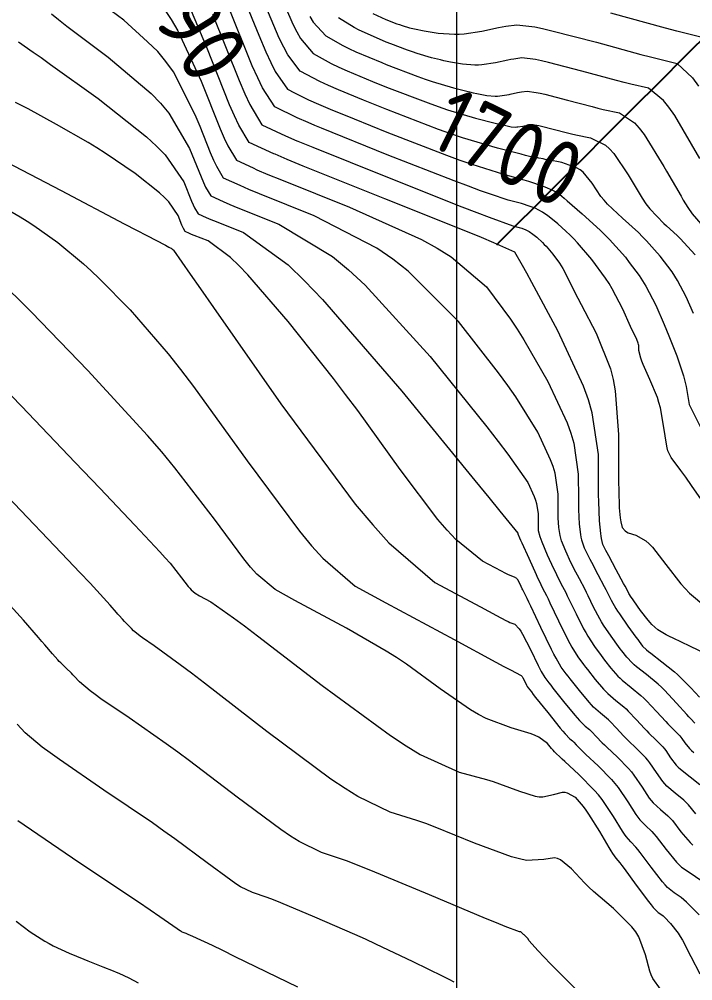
# Model space of a CAD drawing. Header units: millimetres. Extents: x 837475 to 838477, y 1189012 to 1191015.
# Drawn here: x 837851.1 to 837890.2, y 1189097.6 to 1189153.4 of the extents above; entities that cross this region are included whole.
import ezdxf

# ---------------------------------------------------------------- set-up
doc = ezdxf.new("R2010")
doc.units = ezdxf.units.MM
doc.header["$LTSCALE"] = 0.3
doc.layers.add('COORD', color=253, linetype='Continuous', lineweight=20)
for name, color, linetype, lineweight, true_color in [('COTAS 10', 7, 'Continuous', 9, 0x6e3e2d), ('COTAS INT', 7, 'Continuous', 5, 0x9fa19f), ('Escorrentias', 7, 'Continuous', 25, 0x00a8ad)]:
    doc.layers.add(name, color=color, linetype=linetype, lineweight=lineweight, true_color=true_color)
doc.styles.get("Standard").update_dxf_attribs({"font": 'isocp2.shx', "bigfont": '@extfont2.shx'})

msp = doc.modelspace()

# ---------------------------------------------------------------- linework, layer by layer
at = {"layer": 'COORD'}
msp.add_line((837876.514, 1189013.872), (837876.514, 1191013.872), dxfattribs=at)
at = {"layer": 'COTAS 10'}
for points in [[(837891.109, 1189116.468), (837890.03, 1189116.997), (837889.052, 1189117.455), (837888.838, 1189117.562), (837888.649, 1189117.66), (837888.172, 1189117.943), (837887.825, 1189118.254), (837887.718, 1189118.37), (837887.607, 1189118.498), (837887.163, 1189119.069), (837886.77, 1189119.618), (837886.69, 1189119.732), (837886.623, 1189119.83), (837886.487, 1189120.05), (837886.341, 1189120.329), (837886.269, 1189120.465), (837886.183, 1189120.626), (837885.755, 1189121.418), (837885.321, 1189122.228), (837885.23, 1189122.4), (837885.152, 1189122.549), (837884.978, 1189122.899), (837884.894, 1189123.231), (837884.873, 1189123.369), (837884.852, 1189123.526), (837884.787, 1189124.262), (837884.741, 1189125.38), (837884.733, 1189125.779), (837884.727, 1189126.216), (837884.723, 1189128.118), (837884.367, 1189130.526), (837884.139, 1189131.284), (837883.856, 1189132.08), (837882.367, 1189135.282), (837880.858, 1189138.086), (837880.561, 1189138.631), (837880.318, 1189139.076), (837879.877, 1189139.849), (837878.662, 1189140.395), (837877.93, 1189140.697), (837877.027, 1189141.065), (837872.337, 1189142.939), (837867.595, 1189144.841), (837866.659, 1189145.225), (837865.959, 1189145.519), (837865.886, 1189145.549), (837864.458, 1189146.204), (837863.861, 1189147.203), (837863.612, 1189147.742), (837863.327, 1189148.396), (837861.998, 1189151.706), (837860.585, 1189155.077)], [(837866.076, 1189155.187), (837866.99, 1189153.064), (837867.221, 1189152.619), (837867.443, 1189152.236), (837868.167, 1189151.366), (837869.223, 1189150.783), (837869.655, 1189150.581), (837870.147, 1189150.36), (837871.619, 1189149.752), (837872.425, 1189149.418), (837874.842, 1189148.498), (837875.421, 1189148.292), (837875.961, 1189148.108), (837877.587, 1189147.619), (837878.738, 1189147.33), (837878.979, 1189147.272), (837879.186, 1189147.222), (837879.652, 1189147.122), (837879.906, 1189147.103), (837879.979, 1189147.105), (837880.053, 1189147.11), (837880.329, 1189147.154), (837880.584, 1189147.208), (837880.645, 1189147.219), (837880.702, 1189147.229), (837880.871, 1189147.251), (837881.146, 1189147.217), (837881.268, 1189147.191), (837881.412, 1189147.158), (837882.099, 1189146.98), (837882.93, 1189146.767), (837883.164, 1189146.711), (837883.401, 1189146.657), (837884.268, 1189146.476), (837885.136, 1189146.042), (837885.372, 1189145.829), (837885.607, 1189145.575), (837886.438, 1189144.322), (837887.255, 1189142.968), (837887.48, 1189142.65), (837887.705, 1189142.357), (837888.512, 1189141.507), (837888.667, 1189141.367), (837889.28, 1189140.809), (837889.48, 1189140.612), (837889.674, 1189140.413), (837890.327, 1189139.682)], [(837890.377, 1189107.268), (837889.942, 1189107.8), (837889.814, 1189107.933), (837889.682, 1189108.061), (837889.178, 1189108.471), (837888.69, 1189108.881), (837888.568, 1189109.008), (837888.453, 1189109.14), (837888.084, 1189109.668), (837887.709, 1189110.224), (837887.59, 1189110.374), (837887.464, 1189110.523), (837886.95, 1189111.046), (837886.429, 1189111.541), (837886.298, 1189111.672), (837886.172, 1189111.799), (837885.765, 1189112.237), (837885.398, 1189112.625), (837885.298, 1189112.722), (837885.199, 1189112.813), (837884.846, 1189113.104), (837884.445, 1189113.464), (837884.315, 1189113.6), (837884.178, 1189113.75), (837883.615, 1189114.424), (837883.08, 1189115.101), (837882.961, 1189115.255), (837882.853, 1189115.394), (837882.568, 1189115.773), (837882.261, 1189116.298), (837882.14, 1189116.529), (837882.004, 1189116.797), (837881.382, 1189118.074), (837880.793, 1189119.309), (837880.678, 1189119.551), (837880.583, 1189119.749), (837880.411, 1189120.101), (837880.354, 1189120.217), (837880.332, 1189120.266), (837880.306, 1189120.323), (837880.186, 1189120.586), (837880.051, 1189120.837), (837880.015, 1189120.886), (837879.98, 1189120.925), (837879.858, 1189120.99), (837879.502, 1189121.135), (837879.318, 1189121.226), (837879.098, 1189121.337), (837877.997, 1189121.921), (837876.448, 1189123.178), (837875.946, 1189123.715), (837875.411, 1189124.333), (837873.213, 1189127.246), (837870.755, 1189130.658), (837870.056, 1189131.591), (837869.349, 1189132.518), (837866.73, 1189135.823), (837864.391, 1189138.53), (837863.861, 1189139.079), (837863.381, 1189139.542), (837862.073, 1189140.494), (837861.276, 1189140.813), (837861.119, 1189140.878), (837860.989, 1189140.932), (837860.749, 1189141.043), (837860.649, 1189141.21), (837860.607, 1189141.301), (837860.559, 1189141.411), (837860.336, 1189141.967), (837859.793, 1189142.754), (837859.544, 1189143.01), (837859.252, 1189143.282), (837857.839, 1189144.399), (837856.112, 1189145.581), (837855.621, 1189145.894), (837855.124, 1189146.201), (837853.286, 1189147.258), (837851.635, 1189148.148), (837851.256, 1189148.351), (837850.912, 1189148.534)], [(837888.327, 1189097.11), (837887.887, 1189097.718), (837887.788, 1189097.924), (837887.699, 1189098.146), (837887.46, 1189099.084), (837887.068, 1189100.132), (837886.883, 1189100.423), (837886.664, 1189100.715), (837885.596, 1189101.773), (837884.44, 1189102.771), (837884.165, 1189103.025), (837883.91, 1189103.269), (837883.152, 1189104.072), (837882.524, 1189104.605), (837882.35, 1189104.679), (837882.176, 1189104.722), (837881.549, 1189104.613), (837880.552, 1189104.569), (837880.145, 1189104.652), (837879.681, 1189104.778), (837877.532, 1189105.577), (837875.25, 1189106.502), (837874.702, 1189106.706), (837874.191, 1189106.888), (837872.648, 1189107.358), (837870.757, 1189108.273), (837870.026, 1189108.736), (837869.205, 1189109.289), (837865.491, 1189112.043), (837861.873, 1189114.84), (837861.112, 1189115.421), (837860.455, 1189115.917), (837858.956, 1189117.011), (837858.274, 1189117.477), (837858.133, 1189117.577), (837858.013, 1189117.666), (837857.754, 1189117.884), (837857.629, 1189118.018), (837857.594, 1189118.055), (837857.559, 1189118.09), (837857.431, 1189118.215), (837857.302, 1189118.341), (837857.266, 1189118.378), (837857.231, 1189118.416), (837857.104, 1189118.56), (837856.919, 1189118.775), (837856.847, 1189118.859), (837856.766, 1189118.952), (837856.399, 1189119.375), (837855.226, 1189120.64), (837854.637, 1189121.264), (837853.934, 1189122.008), (837850.441, 1189125.682)]]:
    msp.add_lwpolyline(points, dxfattribs=at)
at = {"layer": 'COTAS INT'}
for points in [[(837890.23, 1189136.283), (837889.809, 1189137.25), (837889.316, 1189138.194), (837889.158, 1189138.451), (837888.991, 1189138.707), (837888.306, 1189139.615), (837887.983, 1189139.977), (837887.515, 1189140.499), (837887.281, 1189140.739), (837887.04, 1189140.978), (837886.111, 1189141.822), (837885.25, 1189142.637), (837885.051, 1189142.857), (837884.869, 1189143.075), (837884.353, 1189143.84), (837883.837, 1189144.479), (837883.655, 1189144.617), (837883.455, 1189144.739), (837882.594, 1189145.037), (837881.798, 1189145.192), (837881.64, 1189145.223), (837881.51, 1189145.249), (837881.265, 1189145.301), (837881.208, 1189145.316), (837881.196, 1189145.319), (837881.186, 1189145.321), (837881.164, 1189145.324), (837881.15, 1189145.322), (837881.14, 1189145.32), (837881.119, 1189145.315), (837881.096, 1189145.312), (837881.09, 1189145.311), (837881.084, 1189145.311), (837881.063, 1189145.313), (837880.713, 1189145.401), (837880.499, 1189145.455), (837880.235, 1189145.522), (837878.859, 1189145.872), (837876.837, 1189146.48), (837876.165, 1189146.709), (837875.445, 1189146.965), (837872.438, 1189148.11), (837871.084, 1189148.665), (837869.648, 1189149.252), (837869.063, 1189149.506), (837868.561, 1189149.734), (837867.425, 1189150.333), (837866.706, 1189151.284), (837866.465, 1189151.733), (837866.206, 1189152.263), (837865.123, 1189154.848)], [(837890.317, 1189112.534), (837890.081, 1189112.78), (837889.975, 1189112.896), (837889.852, 1189113.032), (837889.26, 1189113.696), (837888.563, 1189114.435), (837888.373, 1189114.618), (837888.184, 1189114.793), (837887.512, 1189115.345), (837886.933, 1189115.8), (837886.802, 1189115.912), (837886.684, 1189116.019), (837886.365, 1189116.353), (837886.083, 1189116.719), (837885.989, 1189116.845), (837885.887, 1189116.982), (837885.46, 1189117.564), (837885.016, 1189118.221), (837884.904, 1189118.404), (837884.796, 1189118.588), (837884.445, 1189119.26), (837884.122, 1189119.921), (837884.033, 1189120.099), (837883.943, 1189120.275), (837883.618, 1189120.891), (837883.299, 1189121.503), (837883.212, 1189121.676), (837883.127, 1189121.851), (837882.829, 1189122.494), (837882.588, 1189123.104), (837882.539, 1189123.258), (837882.499, 1189123.405), (837882.417, 1189123.883), (837882.394, 1189124.444), (837882.39, 1189124.644), (837882.387, 1189124.863), (837882.385, 1189125.817), (837882.207, 1189127.026), (837882.092, 1189127.406), (837881.95, 1189127.806), (837881.203, 1189129.413), (837879.931, 1189131.451), (837879.458, 1189132.121), (837878.932, 1189132.839), (837876.598, 1189135.814), (837873.686, 1189138.751), (837872.797, 1189139.444), (837871.872, 1189140.084), (837868.231, 1189141.961), (837865.067, 1189143.23), (837864.443, 1189143.486), (837863.928, 1189143.702), (837862.975, 1189144.14), (837862.576, 1189144.806), (837862.41, 1189145.166), (837862.22, 1189145.602), (837861.608, 1189147.126), (837861.333, 1189147.81), (837860.061, 1189150.298), (837859.628, 1189150.91), (837859.16, 1189151.489), (837858.559, 1189152.04), (837857.179, 1189153.303), (837855.355, 1189154.681)], [(837864.169, 1189154.509), (837865.024, 1189152.431), (837865.423, 1189151.461), (837865.709, 1189150.847), (837865.968, 1189150.332), (837866.684, 1189149.301), (837867.096, 1189149.092), (837867.898, 1189148.685), (837868.472, 1189148.432), (837869.149, 1189148.143), (837870.548, 1189147.576), (837872.452, 1189146.802), (837875.907, 1189145.469), (837876.681, 1189145.185), (837877.375, 1189144.939), (837879.217, 1189144.359), (837880.389, 1189144.043), (837880.659, 1189143.962), (837880.906, 1189143.886), (837881.604, 1189143.635), (837882.05, 1189143.444), (837882.139, 1189143.405), (837882.212, 1189143.371), (837882.349, 1189143.3), (837882.593, 1189143.093), (837882.732, 1189142.974), (837882.903, 1189142.827), (837883.783, 1189142.076), (837884.826, 1189141.124), (837885.1, 1189140.852), (837885.368, 1189140.576), (837886.285, 1189139.549), (837886.508, 1189139.254), (837887.087, 1189138.483), (837887.284, 1189138.184), (837887.47, 1189137.882), (837888.047, 1189136.775), (837888.542, 1189135.641), (837888.675, 1189135.322), (837888.807, 1189135.001), (837889.269, 1189133.824), (837889.655, 1189132.668), (837889.739, 1189132.361), (837889.812, 1189132.058), (837889.992, 1189131.009), (837890.72, 1189129.535)], [(837859.547, 1189153.923), (837859.938, 1189153.34), (837860.323, 1189152.688), (837861.666, 1189149.758), (837862.774, 1189146.999), (837863.011, 1189146.454), (837863.218, 1189146.004), (837863.716, 1189145.172), (837864.684, 1189144.728), (837864.907, 1189144.625), (837865.551, 1189144.356), (837866.331, 1189144.035), (837870.284, 1189142.45), (837874.45, 1189140.575), (837875.364, 1189140.07), (837876.174, 1189139.573), (837878.237, 1189137.832), (837879.625, 1189135.958), (837880.01, 1189135.376), (837880.394, 1189134.768), (837881.785, 1189132.348), (837882.903, 1189129.943), (837883.116, 1189129.345), (837883.287, 1189128.776), (837883.554, 1189126.968), (837883.557, 1189125.54), (837883.562, 1189125.211), (837883.568, 1189124.912), (837883.602, 1189124.072), (837883.676, 1189123.466), (837883.706, 1189123.313), (837883.741, 1189123.167), (837883.903, 1189122.696), (837884.14, 1189122.2), (837884.221, 1189122.038), (837884.31, 1189121.866), (837884.687, 1189121.155), (837885.063, 1189120.45), (837885.151, 1189120.282), (837885.232, 1189120.125), (837885.466, 1189119.655), (837885.727, 1189119.185), (837885.825, 1189119.029), (837885.935, 1189118.862), (837886.424, 1189118.161), (837886.898, 1189117.511), (837886.998, 1189117.375), (837887.084, 1189117.259), (837887.282, 1189116.997), (837887.52, 1189116.775), (837887.631, 1189116.683), (837887.762, 1189116.579), (837888.401, 1189116.093), (837889.126, 1189115.512), (837889.312, 1189115.348), (837889.491, 1189115.182), (837890.083, 1189114.571), (837890.585, 1189114.028)], [(837891.824, 1189123.881), (837890.126, 1189126.31), (837889.786, 1189126.791), (837889.501, 1189127.189), (837888.938, 1189127.936), (837888.752, 1189128.329), (837888.706, 1189128.504), (837888.661, 1189128.708), (837888.517, 1189129.684), (837888.314, 1189130.817), (837888.232, 1189131.12), (837888.139, 1189131.419), (837887.712, 1189132.457), (837887.31, 1189133.329), (837887.234, 1189133.522), (837887.172, 1189133.694), (837887.075, 1189134.141), (837887.057, 1189134.426), (837887.045, 1189134.496), (837887.031, 1189134.563), (837886.952, 1189134.77), (837886.767, 1189135.152), (837886.685, 1189135.329), (837886.59, 1189135.536), (837886.133, 1189136.541), (837885.526, 1189137.716), (837885.336, 1189138.031), (837885.136, 1189138.341), (837884.332, 1189139.424), (837883.504, 1189140.38), (837883.288, 1189140.611), (837883.079, 1189140.827), (837882.822, 1189141.066), (837882.37, 1189141.484), (837881.76, 1189141.964), (837881.613, 1189142.068), (837881.475, 1189142.161), (837881.056, 1189142.392), (837880.596, 1189142.557), (837880.434, 1189142.608), (837880.256, 1189142.661), (837879.485, 1189142.869), (837878.453, 1189143.215), (837877.879, 1189143.406), (837877.174, 1189143.667), (837876.356, 1189143.976), (837872.465, 1189145.494), (837868.65, 1189147.035), (837868.275, 1189147.193), (837867.88, 1189147.358), (837867.235, 1189147.637), (837865.942, 1189148.269), (837865.23, 1189149.38), (837864.952, 1189149.961), (837864.639, 1189150.66), (837863.216, 1189154.17)], [(837890.966, 1189152.234), (837889.811, 1189152.518), (837889.261, 1189152.662), (837888.611, 1189152.835), (837885.433, 1189153.697)], [(837852.994, 1189153.671), (837853.394, 1189153.333), (837853.874, 1189152.946), (837856.272, 1189151.149), (837858.774, 1189149.055), (837859.318, 1189148.48), (837859.799, 1189147.908), (837861.001, 1189145.863), (837861.666, 1189144.205), (837861.809, 1189143.878), (837861.934, 1189143.607), (837862.233, 1189143.107), (837862.948, 1189142.779), (837863.335, 1189142.617), (837863.804, 1189142.424), (837866.179, 1189141.472), (837869.295, 1189139.594), (837870.231, 1189138.817), (837871.198, 1189137.93), (837874.958, 1189133.797), (837878.239, 1189129.72), (837878.906, 1189128.866), (837879.467, 1189128.133), (837880.621, 1189126.479), (837880.997, 1189125.669), (837881.069, 1189125.468), (837881.126, 1189125.276), (837881.216, 1189124.667), (837881.217, 1189124.187), (837881.219, 1189124.076), (837881.221, 1189123.975), (837881.233, 1189123.693), (837881.322, 1189123.345), (837881.372, 1189123.203), (837881.435, 1189123.041), (837881.754, 1189122.291), (837882.115, 1189121.502), (837882.204, 1189121.315), (837882.287, 1189121.141), (837882.549, 1189120.628), (837882.823, 1189120.1), (837882.914, 1189119.916), (837883.013, 1189119.717), (837883.424, 1189118.864), (837883.865, 1189117.991), (837883.983, 1189117.779), (837884.098, 1189117.58), (837884.496, 1189116.967), (837884.876, 1189116.453), (837884.979, 1189116.315), (837885.082, 1189116.18), (837885.448, 1189115.71), (837885.849, 1189115.263), (837885.973, 1189115.141), (837886.104, 1189115.021), (837886.624, 1189114.598), (837887.189, 1189114.133), (837887.348, 1189113.986), (837887.508, 1189113.832), (837888.095, 1189113.21), (837888.625, 1189112.621), (837888.749, 1189112.488), (837888.864, 1189112.367), (837889.195, 1189112.038), (837889.441, 1189111.787), (837889.501, 1189111.716), (837889.559, 1189111.644), (837889.738, 1189111.378), (837890.013, 1189111.055), (837890.13, 1189110.948), (837890.265, 1189110.834)], [(837862.331, 1189153.654), (837863.881, 1189149.793), (837864.213, 1189149.031), (837864.503, 1189148.401), (837865.2, 1189147.236), (837866.573, 1189146.588), (837867.232, 1189146.309), (837867.289, 1189146.284), (837868.151, 1189145.926), (837872.478, 1189144.186), (837876.805, 1189142.483), (837877.667, 1189142.149), (837878.382, 1189141.874), (837879.753, 1189141.379), (837880.123, 1189141.278), (837880.208, 1189141.253), (837880.287, 1189141.229), (837880.507, 1189141.149), (837880.709, 1189141.038), (837880.775, 1189140.994), (837880.846, 1189140.944), (837881.139, 1189140.713), (837881.479, 1189140.397), (837881.58, 1189140.294), (837881.684, 1189140.183), (837882.082, 1189139.723), (837882.468, 1189139.203), (837882.564, 1189139.054), (837882.656, 1189138.903), (837882.947, 1189138.338), (837883.359, 1189137.497), (837883.525, 1189137.171), (837883.715, 1189136.806), (837884.593, 1189135.151), (837885.417, 1189133.082), (837885.574, 1189132.456), (837885.699, 1189131.806), (837885.892, 1189129.268), (837885.891, 1189126.978), (837885.895, 1189126.485), (837885.901, 1189126.054), (837885.934, 1189125.007), (837885.986, 1189124.441), (837886.004, 1189124.313), (837886.022, 1189124.197), (837886.099, 1189123.884), (837886.271, 1189123.673), (837886.349, 1189123.622), (837886.441, 1189123.575), (837886.882, 1189123.433), (837887.473, 1189123.097), (837887.659, 1189122.928), (837887.854, 1189122.726), (837888.638, 1189121.722), (837889.507, 1189120.605), (837889.756, 1189120.333), (837890.009, 1189120.076), (837890.949, 1189119.279)], [(837867.977, 1189153.505), (837868.181, 1189153.188), (837868.909, 1189152.398), (837869.886, 1189151.832), (837870.246, 1189151.655), (837870.645, 1189151.469), (837872.151, 1189150.835), (837872.411, 1189150.725), (837874.239, 1189150.03), (837874.677, 1189149.874), (837875.085, 1189149.735), (837876.315, 1189149.366), (837877.241, 1189149.138), (837877.458, 1189149.088), (837877.659, 1189149.044), (837878.242, 1189148.932), (837878.728, 1189148.896), (837878.868, 1189148.899), (837879.01, 1189148.909), (837879.539, 1189148.993), (837879.594, 1189149.005), (837880.029, 1189149.096), (837880.145, 1189149.118), (837880.254, 1189149.136), (837880.579, 1189149.179), (837881.105, 1189149.114), (837881.34, 1189149.064), (837881.615, 1189149.001), (837882.932, 1189148.66), (837884.35, 1189148.284), (837884.688, 1189148.199), (837885.003, 1189148.122), (837885.943, 1189147.916), (837886.816, 1189147.346), (837887.09, 1189147.041), (837887.376, 1189146.671), (837888.523, 1189144.804), (837888.676, 1189144.539), (837889.512, 1189143.085), (837889.641, 1189142.86), (837889.909, 1189142.443), (837890.16, 1189142.077), (837890.913, 1189141.192)], [(837890.609, 1189145.286), (837889.146, 1189147.767), (837888.807, 1189148.252), (837888.497, 1189148.65), (837887.617, 1189149.355), (837886.606, 1189149.588), (837886.213, 1189149.687), (837885.77, 1189149.801), (837883.766, 1189150.339), (837881.818, 1189150.844), (837881.412, 1189150.937), (837881.064, 1189151.01), (837880.286, 1189151.107), (837879.806, 1189151.044), (837879.645, 1189151.016), (837879.473, 1189150.984), (837878.749, 1189150.831), (837877.966, 1189150.707), (837877.757, 1189150.693), (837877.551, 1189150.688), (837876.831, 1189150.742), (837876.132, 1189150.866), (837875.938, 1189150.905), (837875.744, 1189150.946), (837875.556, 1189150.991), (837875.042, 1189151.112), (837874.209, 1189151.362), (837873.933, 1189151.457), (837873.636, 1189151.562), (837872.687, 1189151.924), (837872.398, 1189152.033), (837871.144, 1189152.578), (837870.838, 1189152.729), (837870.549, 1189152.88), (837869.651, 1189153.43)], [(837871.643, 1189153.686), (837872.385, 1189153.341), (837873.033, 1189153.094), (837873.189, 1189153.039), (837873.334, 1189152.99), (837873.77, 1189152.859), (837874.247, 1189152.755), (837874.417, 1189152.722), (837874.605, 1189152.688), (837875.421, 1189152.551), (837876.373, 1189152.48), (837876.646, 1189152.487), (837876.923, 1189152.506), (837877.959, 1189152.67), (837878.917, 1189152.872), (837879.146, 1189152.914), (837879.358, 1189152.951), (837879.994, 1189153.035), (837881.023, 1189152.907), (837881.484, 1189152.81), (837882.022, 1189152.686), (837884.6, 1189152.018), (837887.191, 1189151.318), (837887.737, 1189151.175), (837888.208, 1189151.053), (837889.292, 1189150.795), (837890.178, 1189149.953), (837890.524, 1189149.464)], [(837851.067, 1189152.042), (837851.936, 1189151.451), (837852.392, 1189151.129), (837852.941, 1189150.738), (837855.7, 1189148.753), (837858.511, 1189146.531), (837859.092, 1189145.99), (837859.588, 1189145.482), (837860.668, 1189143.915), (837861.113, 1189142.808), (837861.208, 1189142.589), (837861.291, 1189142.409), (837861.491, 1189142.075), (837861.969, 1189141.856), (837862.227, 1189141.748), (837862.54, 1189141.619), (837864.126, 1189140.983), (837866.717, 1189139.104), (837867.664, 1189138.191), (837868.711, 1189137.108), (837873.318, 1189131.78), (837877.547, 1189126.601), (837878.354, 1189125.611), (837879.004, 1189124.815), (837880.039, 1189123.544), (837880.044, 1189123.532), (837880.046, 1189123.526), (837880.048, 1189123.517), (837880.048, 1189123.503), (837880.145, 1189123.284), (837880.206, 1189123.147), (837880.282, 1189122.978), (837880.679, 1189122.089), (837881.103, 1189121.153), (837881.195, 1189120.953), (837881.276, 1189120.779), (837881.48, 1189120.365), (837881.703, 1189119.924), (837881.796, 1189119.734), (837881.903, 1189119.513), (837882.403, 1189118.469), (837882.935, 1189117.394), (837883.061, 1189117.154), (837883.179, 1189116.939), (837883.532, 1189116.37), (837883.864, 1189115.923), (837883.97, 1189115.785), (837884.081, 1189115.641), (837884.532, 1189115.067), (837885.013, 1189114.506), (837885.144, 1189114.37), (837885.274, 1189114.243), (837885.735, 1189113.851), (837886.194, 1189113.473), (837886.323, 1189113.354), (837886.453, 1189113.229), (837886.93, 1189112.724), (837887.399, 1189112.21), (837887.524, 1189112.08), (837887.646, 1189111.954), (837888.073, 1189111.542), (837888.452, 1189111.155), (837888.546, 1189111.045), (837888.634, 1189110.934), (837888.911, 1189110.523), (837889.233, 1189110.098), (837889.349, 1189109.978), (837889.477, 1189109.857), (837890.039, 1189109.413), (837890.613, 1189108.968)], [(837849.888, 1189145.313), (837853.545, 1189143.419), (837857.206, 1189141.496), (837857.926, 1189141.118), (837858.519, 1189140.807), (837859.596, 1189140.244), (837859.797, 1189140.142), (837859.837, 1189140.121), (837859.87, 1189140.104), (837859.934, 1189140.072), (837859.952, 1189140.061), (837859.962, 1189140.055), (837859.979, 1189140.044), (837859.993, 1189140.032), (837859.998, 1189140.027), (837860.003, 1189140.019), (837860.006, 1189140.014), (837860.006, 1189140.012), (837860.007, 1189140.01), (837860.01, 1189140.009), (837860.011, 1189140.009), (837860.013, 1189140.008), (837860.021, 1189140.005), (837860.033, 1189139.995), (837860.038, 1189139.991), (837860.043, 1189139.985), (837860.067, 1189139.959), (837861.037, 1189138.573), (837861.64, 1189137.711), (837862.388, 1189136.641), (837866.293, 1189131.049), (837870.615, 1189125.236), (837871.626, 1189124.027), (837872.555, 1189122.991), (837875.238, 1189120.694), (837877.871, 1189119.271), (837878.806, 1189118.765), (837879.357, 1189118.478), (837879.479, 1189118.419), (837879.587, 1189118.37), (837879.867, 1189118.263), (837880.124, 1189118.008), (837880.219, 1189117.864), (837880.323, 1189117.689), (837880.784, 1189116.791), (837881.229, 1189115.871), (837881.324, 1189115.682), (837881.407, 1189115.521), (837881.603, 1189115.176), (837881.842, 1189114.865), (837881.951, 1189114.725), (837882.079, 1189114.562), (837882.699, 1189113.78), (837883.343, 1189112.994), (837883.487, 1189112.829), (837883.616, 1189112.686), (837883.957, 1189112.357), (837884.204, 1189112.154), (837884.273, 1189112.09), (837884.343, 1189112.022), (837884.599, 1189111.751), (837884.946, 1189111.388), (837885.072, 1189111.263), (837885.212, 1189111.128), (837885.828, 1189110.551), (837886.475, 1189109.891), (837886.634, 1189109.704), (837886.785, 1189109.514), (837887.257, 1189108.814), (837887.673, 1189108.183), (837887.788, 1189108.037), (837887.903, 1189107.904), (837888.317, 1189107.53), (837888.751, 1189107.154), (837888.879, 1189107.02), (837889.01, 1189106.873), (837889.51, 1189106.235), (837890.051, 1189105.604), (837890.208, 1189105.461)], [(837849.727, 1189142.716), (837851.178, 1189141.891), (837851.574, 1189141.644), (837851.967, 1189141.388), (837853.363, 1189140.397), (837854.846, 1189139.166), (837855.293, 1189138.759), (837855.756, 1189138.323), (837857.562, 1189136.509), (837859.763, 1189133.946), (837860.476, 1189133.038), (837861.234, 1189132.044), (837864.342, 1189127.736), (837867.371, 1189123.661), (837868.078, 1189122.813), (837868.728, 1189122.088), (837870.6, 1189120.482), (837872.393, 1189119.513), (837876.348, 1189117.376), (837878.771, 1189116.07), (837879.238, 1189115.82), (837879.615, 1189115.618), (837880.239, 1189115.292), (837880.298, 1189115.233), (837880.32, 1189115.199), (837880.344, 1189115.159), (837880.45, 1189114.952), (837880.553, 1189114.739), (837880.575, 1189114.696), (837880.594, 1189114.659), (837880.639, 1189114.579), (837880.831, 1189114.336), (837880.942, 1189114.195), (837881.079, 1189114.023), (837881.782, 1189113.137), (837882.507, 1189112.238), (837882.658, 1189112.058), (837882.786, 1189111.907), (837883.068, 1189111.61), (837883.208, 1189111.494), (837883.248, 1189111.458), (837883.288, 1189111.419), (837883.434, 1189111.264), (837883.719, 1189110.977), (837883.846, 1189110.855), (837883.995, 1189110.715), (837884.706, 1189110.055), (837885.486, 1189109.259), (837885.678, 1189109.033), (837885.86, 1189108.805), (837886.43, 1189107.959), (837886.893, 1189107.225), (837887.007, 1189107.067), (837887.115, 1189106.928), (837887.455, 1189106.589), (837887.82, 1189106.247), (837887.944, 1189106.107), (837888.078, 1189105.947), (837888.644, 1189105.203), (837889.242, 1189104.463), (837889.396, 1189104.305), (837889.545, 1189104.167), (837890.044, 1189103.839), (837890.659, 1189103.422)], [(837890.557, 1189101.404), (837889.84, 1189102.14), (837889.676, 1189102.291), (837889.527, 1189102.42), (837889.118, 1189102.697), (837888.723, 1189103.002), (837888.584, 1189103.149), (837888.433, 1189103.322), (837887.777, 1189104.171), (837887.146, 1189105.02), (837887.01, 1189105.194), (837886.89, 1189105.34), (837886.594, 1189105.647), (837886.328, 1189105.951), (837886.226, 1189106.096), (837886.113, 1189106.267), (837885.603, 1189107.105), (837884.935, 1189108.095), (837884.723, 1189108.362), (837884.498, 1189108.627), (837883.583, 1189109.559), (837882.777, 1189110.302), (837882.621, 1189110.447), (837882.492, 1189110.566), (837882.269, 1189110.778), (837882.233, 1189110.816), (837882.213, 1189110.834), (837882.179, 1189110.863), (837882.095, 1189110.954), (837882.055, 1189111.003), (837882.006, 1189111.061), (837881.769, 1189111.357), (837881.271, 1189111.714), (837881.058, 1189111.811), (837880.814, 1189111.907), (837879.661, 1189112.25), (837878.201, 1189112.805), (837877.763, 1189113.035), (837877.309, 1189113.299), (837875.547, 1189114.528), (837873.582, 1189115.945), (837873, 1189116.327), (837872.402, 1189116.705), (837870.106, 1189118.032), (837867.109, 1189119.651), (837865.961, 1189120.271), (837864.908, 1189121.174), (837864.543, 1189121.582), (837864.145, 1189122.059), (837862.442, 1189124.35), (837860.153, 1189127.34), (837859.385, 1189128.257), (837858.56, 1189129.212), (837855.099, 1189132.983), (837851.832, 1189136.355), (837851.129, 1189137.058), (837850.513, 1189137.662)], [(837848.382, 1189133.856), (837851.26, 1189130.906), (837854.363, 1189127.651), (837855.787, 1189126.157), (837857.829, 1189124.016), (837859.279, 1189122.464), (837859.593, 1189122.115), (837859.868, 1189121.802), (837860.542, 1189120.965), (837860.919, 1189120.457), (837861.008, 1189120.351), (837861.089, 1189120.26), (837861.322, 1189120.06), (837861.577, 1189119.922), (837862.241, 1189119.564), (837863.554, 1189118.644), (837864.193, 1189118.167), (837864.951, 1189117.592), (837868.687, 1189114.711), (837872.654, 1189111.803), (837873.558, 1189111.211), (837874.379, 1189110.713), (837876.644, 1189109.682), (837878.224, 1189109.256), (837878.613, 1189109.137), (837878.981, 1189109.018), (837880.134, 1189108.588), (837881.057, 1189108.294), (837881.28, 1189108.262), (837881.488, 1189108.251), (837882.124, 1189108.386), (837882.645, 1189108.529), (837882.781, 1189108.522), (837882.914, 1189108.495), (837883.366, 1189108.231), (837883.844, 1189107.687), (837883.993, 1189107.484), (837884.15, 1189107.257), (837884.776, 1189106.25), (837885.333, 1189105.31), (837885.446, 1189105.126), (837885.54, 1189104.975), (837885.733, 1189104.706), (837885.959, 1189104.433), (837886.075, 1189104.28), (837886.215, 1189104.094), (837886.911, 1189103.139), (837887.623, 1189102.181), (837887.773, 1189101.993), (837887.901, 1189101.838), (837888.192, 1189101.556), (837888.396, 1189101.417), (837888.47, 1189101.353), (837888.552, 1189101.278), (837888.909, 1189100.911), (837889.338, 1189100.35), (837889.465, 1189100.152), (837889.595, 1189099.936), (837890.091, 1189099), (837890.596, 1189097.994)], [(837884.138, 1189096.373), (837881.969, 1189098.547), (837881.553, 1189098.97), (837881.218, 1189099.316), (837880.678, 1189099.917), (837880.643, 1189100.012), (837880.626, 1189100.038), (837880.606, 1189100.065), (837880.509, 1189100.161), (837880.404, 1189100.252), (837880.379, 1189100.275), (837880.355, 1189100.297), (837880.287, 1189100.37), (837880.229, 1189100.419), (837880.214, 1189100.425), (837880.198, 1189100.429), (837880.141, 1189100.419), (837879.307, 1189100.731), (837878.802, 1189100.938), (837878.177, 1189101.197), (837874.93, 1189102.567), (837871.519, 1189103.985), (837870.791, 1189104.275), (837870.158, 1189104.52), (837868.652, 1189105.033), (837867.358, 1189105.659), (837866.858, 1189105.975), (837866.296, 1189106.354), (837863.756, 1189108.238), (837861.006, 1189110.334), (837860.313, 1189110.847), (837859.649, 1189111.33), (837857.496, 1189112.83), (837855.86, 1189113.947), (837855.523, 1189114.189), (837855.235, 1189114.401), (837854.612, 1189114.924), (837854.313, 1189115.247), (837854.229, 1189115.334), (837854.144, 1189115.419), (837853.837, 1189115.718), (837853.528, 1189116.022), (837853.443, 1189116.11), (837853.358, 1189116.201), (837853.054, 1189116.545), (837852.61, 1189117.063), (837852.437, 1189117.263), (837852.243, 1189117.487), (837851.362, 1189118.501), (837850.014, 1189119.998)], [(837876.36, 1189097.506), (837876.061, 1189097.656), (837875.706, 1189097.833), (837873.966, 1189098.689), (837871.815, 1189099.711), (837871.202, 1189099.992), (837870.581, 1189100.272), (837868.276, 1189101.278), (837866.288, 1189102.106), (837865.867, 1189102.275), (837865.503, 1189102.417), (837864.656, 1189102.708), (837863.959, 1189103.045), (837863.69, 1189103.215), (837863.388, 1189103.419), (837862.021, 1189104.433), (837860.14, 1189105.829), (837859.514, 1189106.273), (837858.842, 1189106.743), (837856.035, 1189108.65), (837853.446, 1189110.418), (837852.912, 1189110.801), (837852.457, 1189111.137), (837851.471, 1189111.964), (837850.996, 1189112.476)], [(837851.033, 1189106.889), (837854.575, 1189104.469), (837858.036, 1189102.156), (837858.715, 1189101.7), (837859.274, 1189101.323), (837860.286, 1189100.628), (837860.48, 1189100.484), (837860.523, 1189100.455), (837860.561, 1189100.431), (837860.659, 1189100.384), (837860.779, 1189100.342), (837860.831, 1189100.322), (837860.891, 1189100.298), (837861.172, 1189100.181), (837862.309, 1189099.643), (837862.907, 1189099.353), (837863.629, 1189099.003), (837867.261, 1189097.232)], [(837850.94, 1189101.039), (837851.753, 1189100.42), (837852.607, 1189099.878), (837852.85, 1189099.742), (837853.096, 1189099.612), (837854.008, 1189099.193), (837854.875, 1189098.84), (837855.092, 1189098.753), (837855.301, 1189098.669), (837855.972, 1189098.404), (837856.572, 1189098.161), (837856.736, 1189098.092), (837856.898, 1189098.021), (837857.475, 1189097.761), (837858.017, 1189097.471)]]:
    msp.add_lwpolyline(points, dxfattribs=at)
at = {"layer": 'Escorrentias'}
msp.add_polyline3d([(837890.983, 1189152.438, 0), (837889.984, 1189151.439, 0), (837887.985, 1189149.439, 0), (837886.985, 1189148.44, 0), (837885.985, 1189147.44, 0), (837884.986, 1189146.44, 0), (837883.986, 1189145.441, 0), (837882.986, 1189144.441, 0), (837881.987, 1189143.441, 0), (837880.987, 1189142.442, 0), (837879.987, 1189141.442, 0), (837878.988, 1189140.442, 0), (837878.801, 1189140.256, 0)], dxfattribs=at)

# ---------------------------------------------------------------- texts
at = {"layer": 'COTAS 10', "char_height": 3.8, "attachment_point": 7}
for s, insert, rotation in [('1690', (837856.6, 1189157), 301.8227), ('1700', (837874.674, 1189146.132), 333.8155)]:
    msp.add_mtext(s, dxfattribs=dict(at, insert=insert, rotation=rotation))

doc.saveas('drawing.dxf')
